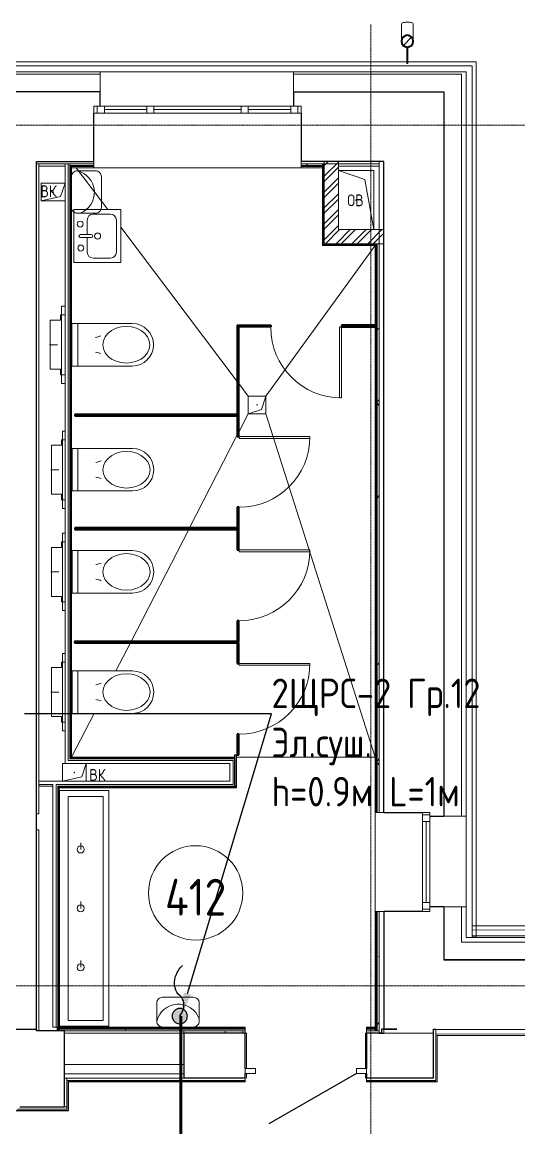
# Model space of a CAD drawing. Header units: millimetres. Extents: x -32 to 417638015, y -35 to 175284279.
# Drawn here: x 1302801 to 1307013, y 63594 to 72972 of the extents above; entities that cross this region are included whole.
import ezdxf
from ezdxf import colors
from ezdxf.entities.mleader import LeaderData, LeaderLine
from ezdxf.math import Vec2, Vec3

# ---------------------------------------------------------------- set-up
doc = ezdxf.new("R2010")
doc.units = ezdxf.units.MM
doc.linetypes.add('ADSK_Линия сетки', pattern=[25, 20, -2.5, 0, -2.5])
for name, color, linetype, lineweight in [('_ Окна', 7, 'Continuous', 9), ('_ЭМ_гофра', 5, 'Continuous', 60), ('Аннотация', 7, 'Continuous', 18), ('Двери', 7, 'Continuous', 9), ('Двери открывание', 7, 'Continuous', 9), ('Обобщенные модели', 7, 'Continuous', 18), ('Окна', 7, 'Continuous', 9), ('Оси', 253, 'Continuous', 9), ('Перекрытие', 7, 'Continuous', 18), ('Сантехника', 7, 'Continuous', 18), ('Стены внутренние', 7, 'Continuous', 18), ('Стены наружные', 7, 'Continuous', 18), ('Стены несущие', 7, 'Continuous', 30), ('Стены отделка', 7, 'Continuous', 30), ('Стены перегородки', 7, 'Continuous', 30), ('Стены штриховка', 7, 'Continuous', 9), ('ТХ', 5, 'Continuous', 0), ('ТХ_Задание ЭОМ_СС', 6, 'Continuous', 0), ('ШТРИХОВКА', 252, 'Continuous', 15), ('ЭОМ_Кабельный вывод', 1, 'Continuous', 35)]:
    doc.layers.add(name, color=color, linetype=linetype, lineweight=lineweight)
doc.layers.add('_ЭМ_Надписи', color=7, linetype='Continuous')
doc.layers.add('Линии', color=7, linetype='Continuous', lineweight=9, true_color=0x00a600)
doc.styles.add('GOST Common', font='GOST_Common.ttf', dxfattribs={"width": 0.9, "height": 350})
doc.styles.add('GOST Common_4', font='GOST_Common.ttf', dxfattribs={"width": 0.9, "height": 200})
doc.styles.add('ЭОМ', font='isocpeur.ttf', dxfattribs={"width": 0.85, "height": 250})
pattern_1 = [(0, (591.94, 243.9), (406.4, 101.6), [33.528, -271.272, 33.528, -271.272, -1625.6]), (0, (591.94, 243.9), (406.4, 101.6), [-609.6, 33.528, -576.072, 33.528, -271.272, -711.2]), (0, (591.94, 243.9), (406.4, 101.6), [-1524, 33.528, -169.672, 33.528, -474.472]), (120, (744.34, 294.7), (-291.1882, 301.15272), [33.528, -271.272, 33.528, -271.272, -1625.6]), (120, (744.34, 294.7), (-291.1882, 301.15272), [-609.6, 33.528, -576.072, 33.528, -271.272, -711.2]), (120, (744.34, 294.7), (-291.1882, 301.15272), [-1524, 33.528, -169.672, 33.528, -474.472]), (240, (795.14, 497.9), (-115.2118, -402.75272), [33.528, -271.272, 33.528, -271.272, -1625.6]), (240, (795.14, 497.9), (-115.2118, -402.75272), [-609.6, 33.528, -576.072, 33.528, -271.272, -711.2]), (240, (795.14, 497.9), (-115.2118, -402.75272), [-1524, 33.528, -169.672, 33.528, -474.472])]

# ---------------------------------------------------------------- blocks, each defined once
blk = doc.blocks.new('_ЭМ_ТХ2_4 Этаж')
at = {"layer": 'ТХ', "color": 8}
for points in [[(14280.9, 19897.5), (14280.9, 19637.7, -0.414214), (14230.9, 19587.7), (14078, 19587.7, -0.414214), (14028, 19637.7), (14028, 19897.5, -0.414214), (14078, 19947.5), (14230.9, 19947.5, -0.414214)], [(14800.3, 12939.1), (15060.1, 12939.1, -0.414214), (15110.1, 12889.1), (15110.1, 12736.3, -0.414214), (15060.1, 12686.3), (14800.3, 12686.3, -0.414214), (14750.3, 12736.3), (14750.3, 12889.1, -0.414214)]]:
    blk.add_lwpolyline(points, format="xyb", close=True, dxfattribs=at)
for centre, start, end in [((14034.2, 19764.4), 289.61673, 77.34781), ((14933.4, 12692.5), 19.61673, 167.34781)]:
    blk.add_arc(centre, 187.6, start, end, dxfattribs=at)
blk = doc.blocks.new('План 4 этажа')
h = blk.add_hatch()
h.set_pattern_fill('ANSI32', color=8, scale=10)
h.set_pattern_definition([(45, (591.94, 243.9), (-67.35192, 67.35192), []), (45, (636.84, 243.9), (-67.35192, 67.35192), [])])
h.paths.add_polyline_path([(10381.939, 20266.427), (10261.939, 20266.427), (10261.939, 19568.435), (10766.939, 19568.435), (10766.939, 19688.435), (10381.939, 19688.435)])
at = {"layer": 'Обобщенные модели', "lineweight": 9}
h = blk.add_hatch(dxfattribs=at)
h.set_pattern_fill('FP_17', color=8, style=0, pattern_type=2)
h.set_pattern_definition([(45, (591.94, 243.9), (-106.066, 106.066), [])])
h.paths.add_polyline_path([(10966.939, 21236.427), (10988.634, 21241.378), (11006.031, 21255.252), (11015.686, 21275.301), (11015.686, 21297.553), (11006.031, 21317.601), (10988.634, 21331.475), (10966.939, 21336.427), (10945.245, 21331.475), (10927.848, 21317.601), (10918.193, 21297.553), (10918.193, 21275.301), (10927.848, 21255.252), (10945.245, 21241.378), (10966.005, 21236.64)])
at = {"layer": 'Стены внутренние', "lineweight": 9}
h = blk.add_hatch(dxfattribs=at)
h.set_pattern_fill('FP_4', color=8, style=0, pattern_type=2)
h.set_pattern_definition(pattern_1)
h.paths.add_polyline_path([(10332.939, 20231.427), (10332.939, 20246.427), (10068.006, 20246.427), (10068.006, 20231.427)])
h.paths.add_polyline_path([(8308.006, 20231.427), (8308.006, 20246.427), (8104.551, 20246.427), (8104.551, 20231.427), (8303.911, 20231.427)])
h = blk.add_hatch(dxfattribs=at)
h.set_pattern_fill('FP_4', color=8, style=0, pattern_type=2)
h.set_pattern_definition(pattern_1)
h.paths.add_polyline_path([(10726.939, 12892.166), (10726.939, 13904.902), (10711.939, 13903.902), (10711.939, 12892.166)])
h.paths.add_polyline_path([(10711.939, 14744.902), (10726.939, 14744.902), (10726.939, 19639.435), (10711.939, 19639.435), (10711.939, 14954.007)])
h = blk.add_hatch(dxfattribs=at)
h.set_pattern_fill('FP_4', color=8, style=0, pattern_type=2)
h.set_pattern_definition(pattern_1)
h.paths.add_polyline_path([(9571.939, 12892.166), (9591.505, 12892.166), (9591.505, 12907.166), (8001.939, 12907.166), (8001.939, 12892.685), (9421.939, 12892.166)])
h.paths.add_polyline_path([(10693.939, 12892.166), (10693.939, 12907.166), (10621.505, 12907.166), (10621.505, 12892.166)])
at = {"layer": '_ Окна', "color": 8, "lineweight": 18}
for p, q in [((8308.006, 20676.427), (8308.006, 20736.427)), ((8308.006, 20736.427), (8398.006, 20736.427)), ((8398.006, 20736.427), (8398.006, 20676.427)), ((8758.006, 20676.427), (8758.006, 20736.427)), ((8758.006, 20736.427), (8818.006, 20736.427)), ((8818.006, 20736.427), (8818.006, 20676.427)), ((9558.006, 20676.427), (9558.006, 20736.427)), ((9558.006, 20736.427), (9618.006, 20736.427)), ((9618.006, 20736.427), (9618.006, 20676.427)), ((9978.006, 20736.427), (9978.006, 20676.427)), ((10068.006, 20736.427), (9978.006, 20736.427)), ((10068.006, 20676.427), (10068.006, 20736.427)), ((8398.006, 20676.427), (8308.006, 20676.427)), ((8818.006, 20676.427), (8758.006, 20676.427)), ((9618.006, 20676.427), (9558.006, 20676.427)), ((9978.006, 20676.427), (10068.006, 20676.427)), ((11096.939, 14668.902), (11096.939, 14744.902)), ((11096.939, 14744.902), (11156.939, 14744.902)), ((11156.939, 14744.902), (11156.939, 14668.902)), ((11156.939, 14668.902), (11096.939, 14668.902)), ((11156.939, 13980.902), (11096.939, 13980.902)), ((11096.939, 13980.902), (11096.939, 13904.902)), ((11156.939, 13904.902), (11156.939, 13980.902)), ((11096.939, 13904.902), (11156.939, 13904.902))]:
    blk.add_line(p, q, dxfattribs=at)
at = {"layer": '_ Окна', "color": 8}
for p, q in [((8338.006, 20676.427), (8338.006, 20736.427)), ((10038.006, 20676.427), (10038.006, 20736.427)), ((8398.006, 20706.427), (8758.006, 20706.427)), ((8818.006, 20706.427), (9558.006, 20706.427)), ((9618.006, 20706.427), (9978.006, 20706.427)), ((11096.939, 14724.902), (11156.939, 14724.902)), ((11126.939, 14668.902), (11126.939, 13980.902)), ((11096.939, 13924.902), (11156.939, 13924.902))]:
    blk.add_line(p, q, dxfattribs=at)
at = {"layer": 'Двери', "color": 8}
for p, q in [((10392.623, 18860.992), (10408.623, 18860.992)), ((10392.623, 18860.992), (10392.623, 18260.992)), ((10408.623, 18860.992), (10408.623, 18260.992)), ((10392.623, 18260.992), (10408.623, 18260.992)), ((9540.939, 17916.992), (9540.939, 17932.992)), ((9540.939, 17932.992), (10140.939, 17932.992)), ((9540.939, 17916.992), (10140.939, 17916.992)), ((10140.939, 17916.992), (10140.939, 17932.992)), ((9540.939, 16954.992), (9540.939, 16970.992)), ((9540.939, 16970.992), (10140.939, 16970.992)), ((9540.939, 16954.992), (10140.939, 16954.992)), ((10140.939, 16954.992), (10140.939, 16970.992)), ((9540.939, 15992.992), (9540.939, 16008.992)), ((9540.939, 16008.992), (10140.939, 16008.992)), ((9540.939, 15992.992), (10140.939, 15992.992)), ((10140.939, 15992.992), (10140.939, 16008.992)), ((9591.505, 12572.166), (9678.505, 12572.166)), ((9591.505, 12532.166), (9591.505, 12572.166)), ((9678.505, 12572.166), (9678.505, 12532.166)), ((10534.505, 12572.166), (10621.505, 12572.166)), ((10534.505, 12532.166), (10534.505, 12572.166)), ((10621.505, 12572.166), (10621.505, 12532.166)), ((9678.505, 12532.166), (9591.505, 12532.166)), ((10621.505, 12532.166), (10534.505, 12532.166))]:
    blk.add_line(p, q, dxfattribs=at)
at = {"layer": 'Двери', "color": 8, "lineweight": 30}
blk.add_line((10534.505, 12532.166), (9793.187, 12104.166), dxfattribs=at)
at = {"layer": 'Двери открывание', "color": 8}
for centre, start, end in [((10408.623, 18860.992), 180, 270), ((9540.939, 17932.992), 270, 0), ((9540.939, 16970.992), 270, 0), ((9540.939, 16008.992), 270, 0)]:
    blk.add_arc(centre, 600, start, end, dxfattribs=at)
at = {"layer": 'Линии', "color": 8}
blk.add_circle((9171.615, 14063.005), 400, dxfattribs=at)
at = {"layer": 'Обобщенные модели', "color": 8}
for p, q in [((10916.939, 21432.578), (10916.939, 21390.074)), ((11016.939, 21390.074), (11016.939, 21432.578)), ((10961.939, 21235.568), (10961.939, 21096.427)), ((10971.939, 21096.427), (10971.939, 21235.568)), ((10961.939, 21096.427), (10971.939, 21096.427)), ((10681.939, 20188.435), (10381.939, 20188.435)), ((10606.939, 20113.435), (10381.939, 20188.435)), ((10681.939, 20188.435), (10381.939, 20188.435)), ((10681.939, 19688.435), (10681.939, 20188.435)), ((10681.939, 19688.435), (10681.939, 20188.435)), ((7861.939, 19930.902), (7861.939, 20080.902)), ((7861.939, 20080.902), (8064.328, 20080.902)), ((8064.328, 20080.902), (7861.939, 20080.902)), ((7861.939, 20080.902), (7861.939, 19930.902)), ((8064.328, 20080.902), (8026.828, 19968.402)), ((8064.328, 20080.902), (8064.328, 19930.902)), ((8064.328, 19930.902), (8064.328, 20080.902)), ((10681.939, 19688.435), (10606.939, 20113.435)), ((8026.828, 19968.402), (7861.939, 19930.902)), ((8064.328, 19930.902), (7861.939, 19930.902)), ((7861.939, 19930.902), (8064.328, 19930.902)), ((9616.939, 18126.427), (9616.939, 18276.427)), ((9616.939, 18276.427), (9766.939, 18276.427)), ((9766.939, 18276.427), (9616.939, 18276.427)), ((9616.939, 18276.427), (9616.939, 18126.427)), ((9766.939, 18276.427), (9729.439, 18163.927)), ((9766.939, 18276.427), (9766.939, 18126.427)), ((9766.939, 18126.427), (9766.939, 18276.427)), ((9729.439, 18163.927), (9616.939, 18126.427)), ((9766.939, 18126.427), (9616.939, 18126.427)), ((9616.939, 18126.427), (9766.939, 18126.427)), ((8041.939, 15009.007), (8041.939, 15159.007)), ((8041.939, 15159.007), (8064.551, 15159.007)), ((8064.551, 15159.007), (8041.939, 15159.007)), ((8041.939, 15159.007), (8041.939, 15009.007)), ((8244.323, 15158.992), (8206.828, 15046.507)), ((8244.328, 15158.992), (8244.328, 15009.007)), ((8244.328, 15009.007), (8244.328, 15158.992)), ((8206.828, 15046.507), (8041.939, 15009.007))]:
    blk.add_line(p, q, dxfattribs=at)
at = {"layer": 'Обобщенные модели', "color": 8, "lineweight": 40}
for p, q in [((9524.939, 18876.992), (9524.939, 18119.992)), ((9524.939, 18876.992), (9808.623, 18876.992)), ((9536.939, 18864.992), (9524.939, 18864.992)), ((9808.623, 18864.992), (9524.939, 18864.992)), ((9536.939, 18119.992), (9536.939, 18864.992)), ((9808.623, 18876.992), (9808.623, 18864.992)), ((10693.939, 18876.992), (10408.623, 18876.992)), ((10408.623, 18876.992), (10408.623, 18864.992)), ((10408.623, 18864.992), (10693.939, 18864.992)), ((9536.939, 18119.992), (8146.939, 18119.992)), ((8146.939, 18119.992), (8146.939, 18107.992)), ((8146.939, 18107.992), (9536.939, 18107.992)), ((9524.939, 18119.992), (9536.939, 18119.992)), ((9536.939, 18107.992), (9524.939, 18107.992)), ((9524.939, 18107.992), (9524.939, 17932.992)), ((9536.939, 18107.992), (9536.939, 18119.992)), ((9536.939, 17932.992), (9536.939, 18107.992)), ((9524.939, 17932.992), (9536.939, 17932.992)), ((9536.939, 17332.992), (9524.939, 17332.992)), ((9524.939, 17332.992), (9524.939, 17157.992)), ((9536.939, 17157.992), (9536.939, 17332.992)), ((9536.939, 17157.992), (8146.939, 17157.992)), ((8146.939, 17157.992), (8146.939, 17145.992)), ((8146.939, 17145.992), (9536.939, 17145.992)), ((9524.939, 17157.992), (9536.939, 17157.992)), ((9536.939, 17145.992), (9524.939, 17145.992)), ((9524.939, 17145.992), (9524.939, 16970.992)), ((9536.939, 17145.992), (9536.939, 17157.992)), ((9536.939, 16970.992), (9536.939, 17145.992)), ((9524.939, 16970.992), (9536.939, 16970.992)), ((9536.939, 16370.992), (9524.939, 16370.992)), ((9524.939, 16370.992), (9524.939, 16195.992)), ((9536.939, 16195.992), (9536.939, 16370.992)), ((9534.939, 16195.992), (8144.939, 16195.992)), ((8144.939, 16195.992), (8144.939, 16183.992)), ((8144.939, 16183.992), (9534.939, 16183.992)), ((9524.939, 16195.992), (9536.939, 16195.992)), ((9536.939, 16183.992), (9524.939, 16183.992)), ((9524.939, 16183.992), (9524.939, 16008.992)), ((9534.939, 16183.992), (9534.939, 16195.992)), ((9536.939, 16008.992), (9536.939, 16183.992)), ((9524.939, 16008.992), (9536.939, 16008.992)), ((9536.939, 15408.992), (9524.939, 15408.992)), ((9524.939, 15408.992), (9524.939, 15233.992)), ((9536.939, 15233.992), (9536.939, 15408.992)), ((9524.939, 15233.992), (9536.939, 15233.992))]:
    blk.add_line(p, q, dxfattribs=at)
at = {"layer": 'Обобщенные модели', "color": 8, "flags": 128}
for points in [[(10916.939, 21299.444), (10916.939, 21300.714), (10916.939, 21303.378), (10916.939, 21306.254), (10916.939, 21309.338), (10916.939, 21312.626), (10916.939, 21316.112), (10916.939, 21319.791), (10916.939, 21323.656), (10916.939, 21327.701), (10916.939, 21331.921), (10916.939, 21336.307), (10916.939, 21340.854), (10916.939, 21345.554), (10916.939, 21350.399), (10916.939, 21355.381), (10916.939, 21360.494), (10916.939, 21365.727), (10916.939, 21371.074), (10916.939, 21376.526), (10916.939, 21382.073), (10916.939, 21387.707), (10916.939, 21390.074)], [(11016.939, 21390.074), (11016.939, 21384.406), (11016.939, 21378.822), (11016.939, 21373.33), (11016.939, 21367.938), (11016.939, 21362.656), (11016.939, 21357.492), (11016.939, 21352.455), (11016.939, 21347.552), (11016.939, 21342.791), (11016.939, 21338.179), (11016.939, 21333.725), (11016.939, 21329.436), (11016.939, 21325.317), (11016.939, 21321.376), (11016.939, 21317.619), (11016.939, 21314.053), (11016.939, 21310.682), (11016.939, 21307.512), (11016.939, 21304.548), (11016.939, 21301.796), (11016.939, 21299.444)]]:
    blk.add_lwpolyline(points, dxfattribs=at)
at = {"layer": 'Обобщенные модели', "color": 8}
for centre, radius, start, end in [((10966.939, 21286.427), 52, 90, 270), ((10966.939, 21286.427), 52, 270, 90), ((7963.134, 20005.902), 2.5, 0, 180), ((7963.134, 20005.902), 2.5, 120, 180), ((7963.134, 20005.902), 2.5, 180, 0), ((7963.134, 20005.902), 2.5, 240, 345), ((7963.134, 20005.902), 2.5, 15, 90), ((10531.939, 19938.435), 2.5, 0, 180), ((10531.939, 19938.435), 2.5, 60, 180), ((10531.939, 19938.435), 2.5, 180, 0), ((10531.939, 19938.435), 2.5, 180, 285), ((10531.939, 19938.435), 2.5, 15, 30), ((9691.939, 18201.427), 2.5, 0, 180), ((9691.939, 18201.427), 2.5, 120, 180), ((9691.939, 18201.427), 2.5, 180, 0), ((9691.939, 18201.427), 2.5, 240, 345), ((9691.939, 18201.427), 2.5, 15, 90), ((8143.134, 15084.007), 2.5, 0, 180), ((8143.134, 15084.007), 2.5, 120, 180), ((8143.134, 15084.007), 2.5, 180, 0), ((8143.134, 15084.007), 2.5, 240, 345), ((8143.134, 15084.007), 2.5, 15, 90)]:
    blk.add_arc(centre, radius, start, end, dxfattribs=at)
at = {"layer": 'Обобщенные модели', "color": 8, "lineweight": 40}
for start, end in [(90, 270), (270, 90)]:
    blk.add_arc((10966.939, 21286.427), 50, start, end, dxfattribs=at)
at = {"layer": 'Обобщенные модели', "color": 8}
for start_param, end_param in [(4.71238898, 6.28318531), (3.14159265, 4.71238898)]:
    blk.add_ellipse((10966.939, 21432.578), major_axis=(-50, 0), ratio=0.30901699, start_param=start_param, end_param=end_param, dxfattribs=at)
at = {"layer": 'Окна', "color": 8}
for p, q in [((8308.006, 20736.427), (8308.006, 20676.427)), ((8398.006, 20736.427), (8308.006, 20736.427)), ((8398.006, 20736.427), (8758.006, 20736.427)), ((8818.006, 20736.427), (8758.006, 20736.427)), ((8818.006, 20736.427), (9558.006, 20736.427)), ((9618.006, 20736.427), (9558.006, 20736.427)), ((9618.006, 20736.427), (9978.006, 20736.427)), ((10068.006, 20736.427), (9978.006, 20736.427)), ((10068.006, 20676.427), (10068.006, 20736.427)), ((8308.006, 20676.427), (8398.006, 20676.427)), ((8758.006, 20676.427), (8398.006, 20676.427)), ((8758.006, 20676.427), (8818.006, 20676.427)), ((9558.006, 20676.427), (8818.006, 20676.427)), ((9558.006, 20676.427), (9618.006, 20676.427)), ((9978.006, 20676.427), (9618.006, 20676.427)), ((9978.006, 20676.427), (10068.006, 20676.427)), ((11156.939, 14744.902), (11096.939, 14744.902)), ((11096.939, 14744.902), (11096.939, 14668.902)), ((11156.939, 14668.902), (11156.939, 14744.902)), ((11096.939, 13980.902), (11096.939, 14668.902)), ((11156.939, 14668.902), (11156.939, 13980.902)), ((11096.939, 13980.902), (11096.939, 13904.902)), ((11156.939, 13904.902), (11156.939, 13980.902)), ((11096.939, 13904.902), (11156.939, 13904.902))]:
    blk.add_line(p, q, dxfattribs=at)
at = {"layer": 'Оси', "color": 8, "linetype": 'ADSK_Линия сетки'}
for p, q in [((10656.505, -3353.101), (10656.505, 21427.463)), ((-10052.178, 20574.489), (56511.792, 20574.489)), ((-10052.178, 13274.489), (56511.792, 13274.489))]:
    blk.add_line(p, q, dxfattribs=at)
at = {"layer": 'Перекрытие', "color": 8}
for p, q in [((8064.658, 20226.427), (7841.939, 20226.427)), ((8426.547, 19858.435), (8159.431, 20213.427)), ((10726.939, 20226.427), (10381.939, 20226.427)), ((9524.939, 18398.693), (8538.006, 19710.308)), ((9766.939, 18276.427), (10693.939, 19553.435)), ((9616.939, 18276.427), (9536.939, 18382.745)), ((9616.939, 18126.427), (9536.939, 17970.826)), ((10693.939, 15213.992), (9766.939, 18126.427)), ((9524.939, 17947.486), (9119.032, 17157.992)), ((9112.862, 17145.992), (8624.433, 16195.992)), ((8618.263, 16183.992), (8495.672, 15945.55)), ((8310.583, 15585.55), (8119.551, 15213.992)), ((9516.939, 15213.992), (10693.939, 15213.992)), ((8013.939, 14954.007), (8021.939, 14954.007)), ((9073.018, 12872.166), (8060.433, 12872.166)), ((9601.939, 12872.166), (9591.505, 12872.166)), ((9601.939, 12572.166), (9601.939, 12872.166)), ((10611.939, 12872.166), (10611.939, 12572.166)), ((10621.505, 12872.166), (10611.939, 12872.166)), ((9601.939, 12492.166), (9601.939, 12532.166)), ((10611.939, 12532.166), (10611.939, 12492.166))]:
    blk.add_line(p, q, dxfattribs=at)
at = {"layer": 'Сантехника', "color": 8}
for p, q in [((8138.006, 19858.435), (8138.006, 19408.435)), ((8538.006, 19858.435), (8138.006, 19858.435)), ((8538.006, 19858.435), (8138.006, 19858.435)), ((8138.006, 19858.435), (8138.006, 19408.435)), ((8449.106, 19820.335), (8303.106, 19820.335)), ((8538.006, 19408.435), (8538.006, 19858.435)), ((8538.006, 19408.435), (8538.006, 19858.435)), ((8252.306, 19769.535), (8252.306, 19646.135)), ((8499.906, 19497.335), (8499.906, 19769.535)), ((8195.156, 19646.135), (8287.206, 19646.135)), ((8195.156, 19620.735), (8287.206, 19620.735)), ((8252.306, 19620.735), (8252.306, 19497.335)), ((8303.106, 19446.535), (8449.106, 19446.535)), ((8138.006, 19408.435), (8538.006, 19408.435)), ((8138.006, 19408.435), (8538.006, 19408.435)), ((8033.551, 18383.927), (8033.551, 19038.927)), ((8033.551, 19038.927), (8064.551, 19038.927)), ((8024.551, 18966.427), (8024.551, 18919.427)), ((8064.551, 18966.427), (8024.551, 18966.427)), ((7939.551, 18919.427), (7939.551, 18503.427)), ((8024.551, 18919.427), (7939.551, 18919.427)), ((8634.744, 18891.427), (8121.667, 18891.427)), ((8121.667, 18891.427), (8121.667, 18531.427)), ((8121.667, 18531.427), (8121.667, 18891.427)), ((8121.667, 18891.427), (8171.667, 18891.427)), ((8171.667, 18891.427), (8171.667, 18531.427)), ((8121.667, 18811.427), (8120.667, 18811.427)), ((8120.667, 18811.427), (8120.667, 18791.427)), ((8120.667, 18811.427), (8120.667, 18791.427)), ((8120.667, 18791.427), (8121.667, 18791.427)), ((8121.667, 18766.427), (8120.667, 18766.427)), ((8120.667, 18766.427), (8120.667, 18656.427)), ((8120.667, 18766.427), (8120.667, 18764.553)), ((8001.251, 18711.427), (7933.251, 18711.427)), ((8120.667, 18658.301), (8120.667, 18656.427)), ((8120.667, 18656.427), (8121.667, 18656.427)), ((8121.667, 18631.427), (8120.667, 18631.427)), ((8120.667, 18631.427), (8120.667, 18611.427)), ((8120.667, 18631.427), (8120.667, 18611.427)), ((8120.667, 18611.427), (8121.667, 18611.427)), ((7939.551, 18503.427), (8024.551, 18503.427)), ((8024.551, 18503.427), (8024.551, 18456.427)), ((8121.667, 18531.427), (8634.744, 18531.427)), ((8171.667, 18531.427), (8121.667, 18531.427)), ((8024.551, 18456.427), (8064.551, 18456.427)), ((8064.551, 18383.927), (8033.551, 18383.927)), ((8043.551, 17323.927), (8043.551, 17978.927)), ((8043.551, 17978.927), (8064.551, 17978.927)), ((7949.551, 17859.427), (7949.551, 17443.427)), ((8034.551, 17859.427), (7949.551, 17859.427)), ((8034.551, 17906.427), (8034.551, 17859.427)), ((8064.551, 17906.427), (8034.551, 17906.427)), ((8636.628, 17831.427), (8123.551, 17831.427)), ((8123.551, 17831.427), (8123.551, 17471.427)), ((8123.551, 17471.427), (8123.551, 17831.427)), ((8123.551, 17831.427), (8173.551, 17831.427)), ((8173.551, 17831.427), (8173.551, 17471.427)), ((8123.551, 17751.427), (8122.551, 17751.427)), ((8122.551, 17751.427), (8122.551, 17731.427)), ((8122.551, 17751.427), (8122.551, 17731.427)), ((8122.551, 17731.427), (8123.551, 17731.427)), ((8011.251, 17651.427), (7943.251, 17651.427)), ((8123.551, 17706.427), (8122.551, 17706.427)), ((8122.551, 17706.427), (8122.551, 17596.427)), ((8122.551, 17706.427), (8122.551, 17704.553)), ((8122.551, 17598.301), (8122.551, 17596.427)), ((8122.551, 17596.427), (8123.551, 17596.427)), ((8123.551, 17571.427), (8122.551, 17571.427)), ((8122.551, 17571.427), (8122.551, 17551.427)), ((8122.551, 17571.427), (8122.551, 17551.427)), ((8122.551, 17551.427), (8123.551, 17551.427)), ((8123.551, 17471.427), (8636.628, 17471.427)), ((8173.551, 17471.427), (8123.551, 17471.427)), ((7949.551, 17443.427), (8034.551, 17443.427)), ((8034.551, 17443.427), (8034.551, 17396.427)), ((8034.551, 17396.427), (8064.551, 17396.427)), ((8064.551, 17323.927), (8043.551, 17323.927)), ((8043.551, 16458.05), (8043.551, 17113.05)), ((8043.551, 17113.05), (8064.551, 17113.05)), ((7949.551, 16993.55), (7949.551, 16577.55)), ((8034.551, 16993.55), (7949.551, 16993.55)), ((8034.551, 17040.55), (8034.551, 16993.55)), ((8064.551, 17040.55), (8034.551, 17040.55)), ((8123.551, 16885.55), (8122.551, 16885.55)), ((8122.551, 16885.55), (8122.551, 16865.55)), ((8122.551, 16885.55), (8122.551, 16865.55)), ((8636.628, 16965.55), (8123.551, 16965.55)), ((8123.551, 16965.55), (8123.551, 16605.55)), ((8123.551, 16605.55), (8123.551, 16965.55)), ((8123.551, 16965.55), (8173.551, 16965.55)), ((8173.551, 16965.55), (8173.551, 16605.55)), ((8122.551, 16865.55), (8123.551, 16865.55)), ((8123.551, 16840.55), (8122.551, 16840.55)), ((8122.551, 16840.55), (8122.551, 16730.55)), ((8122.551, 16840.55), (8122.551, 16838.676)), ((8011.251, 16785.55), (7943.251, 16785.55)), ((8122.551, 16732.424), (8122.551, 16730.55)), ((8122.551, 16730.55), (8123.551, 16730.55)), ((8123.551, 16705.55), (8122.551, 16705.55)), ((8122.551, 16705.55), (8122.551, 16685.55)), ((8122.551, 16705.55), (8122.551, 16685.55)), ((8122.551, 16685.55), (8123.551, 16685.55)), ((8123.551, 16605.55), (8636.628, 16605.55)), ((8173.551, 16605.55), (8123.551, 16605.55)), ((7949.551, 16577.55), (8034.551, 16577.55)), ((8034.551, 16577.55), (8034.551, 16530.55)), ((8034.551, 16530.55), (8064.551, 16530.55)), ((8064.551, 16458.05), (8043.551, 16458.05)), ((8043.551, 15438.05), (8043.551, 16093.05)), ((8043.551, 16093.05), (8064.551, 16093.05)), ((7949.551, 15973.55), (7949.551, 15557.55)), ((8034.551, 15973.55), (7949.551, 15973.55)), ((8034.551, 16020.55), (8034.551, 15973.55)), ((8064.551, 16020.55), (8034.551, 16020.55)), ((8636.628, 15945.55), (8123.551, 15945.55)), ((8123.551, 15945.55), (8123.551, 15585.55)), ((8123.551, 15585.55), (8123.551, 15945.55)), ((8123.551, 15945.55), (8173.551, 15945.55)), ((8173.551, 15945.55), (8173.551, 15585.55)), ((8123.551, 15865.55), (8122.551, 15865.55)), ((8122.551, 15865.55), (8122.551, 15845.55)), ((8122.551, 15865.55), (8122.551, 15845.55)), ((8011.251, 15765.55), (7943.251, 15765.55)), ((8122.551, 15845.55), (8123.551, 15845.55)), ((8123.551, 15820.55), (8122.551, 15820.55)), ((8122.551, 15820.55), (8122.551, 15710.55)), ((8122.551, 15820.55), (8122.551, 15818.676)), ((8122.551, 15712.424), (8122.551, 15710.55)), ((8122.551, 15710.55), (8123.551, 15710.55)), ((8123.551, 15685.55), (8122.551, 15685.55)), ((8122.551, 15685.55), (8122.551, 15665.55)), ((8122.551, 15685.55), (8122.551, 15665.55)), ((8122.551, 15665.55), (8123.551, 15665.55)), ((8123.551, 15585.55), (8636.628, 15585.55)), ((8173.551, 15585.55), (8123.551, 15585.55)), ((7949.551, 15557.55), (8034.551, 15557.55)), ((8034.551, 15557.55), (8034.551, 15510.55)), ((8034.551, 15510.55), (8064.551, 15510.55)), ((8064.551, 15438.05), (8043.551, 15438.05)), ((8016.939, 14931.507), (8436.939, 14931.507)), ((8016.939, 12931.507), (8016.939, 14931.507)), ((8436.939, 14931.507), (8436.939, 12931.507)), ((8091.939, 14881.507), (8386.939, 14881.507)), ((8091.939, 12981.507), (8091.939, 14881.507)), ((8386.939, 14881.507), (8386.939, 12981.507)), ((8196.939, 14431.507), (8196.939, 14488.507)), ((8196.939, 13931.507), (8196.939, 13988.507)), ((8196.939, 13431.507), (8196.939, 13488.507)), ((8386.939, 12981.507), (8091.939, 12981.507)), ((8436.939, 12931.507), (8016.939, 12931.507))]:
    blk.add_line(p, q, dxfattribs=at)
at = {"layer": 'Сантехника', "color": 8, "flags": 128}
for points in [[(8384.167, 18711.427), (8389.182, 18745.917), (8403.974, 18778.679), (8427.801, 18808.068), (8459.469, 18832.611), (8497.391, 18851.077), (8539.663, 18862.541), (8584.167, 18866.427), (8628.672, 18862.541), (8670.944, 18851.077), (8708.865, 18832.611), (8740.534, 18808.068), (8764.361, 18778.679), (8779.153, 18745.917), (8784.167, 18711.427)], [(8367.94, 18786.422), (8326.539, 18773.702), (8323.891, 18773.166)], [(8784.167, 18711.427), (8779.153, 18676.936), (8764.361, 18644.175), (8740.534, 18614.786), (8708.865, 18590.243), (8670.944, 18571.777), (8628.672, 18560.313), (8584.167, 18556.427), (8539.663, 18560.313), (8497.391, 18571.777), (8459.469, 18590.243), (8427.801, 18614.786), (8403.974, 18644.175), (8389.182, 18676.936), (8384.167, 18711.427)], [(8323.891, 18649.687), (8359.31, 18639.766), (8367.94, 18636.431)], [(8369.823, 17726.422), (8328.423, 17713.702), (8325.775, 17713.166)], [(8386.051, 17651.427), (8391.065, 17685.917), (8405.857, 17718.679), (8429.685, 17748.068), (8461.353, 17772.611), (8499.274, 17791.077), (8541.547, 17802.541), (8586.051, 17806.427), (8630.555, 17802.541), (8672.828, 17791.077), (8710.749, 17772.611), (8742.417, 17748.068), (8766.245, 17718.679), (8781.037, 17685.917), (8786.051, 17651.427)], [(8786.051, 17651.427), (8781.037, 17616.936), (8766.245, 17584.175), (8742.417, 17554.786), (8710.749, 17530.243), (8672.828, 17511.777), (8630.555, 17500.313), (8586.051, 17496.427), (8541.547, 17500.313), (8499.274, 17511.777), (8461.353, 17530.243), (8429.685, 17554.786), (8405.857, 17584.175), (8391.065, 17616.936), (8386.051, 17651.427)], [(8325.775, 17589.687), (8361.194, 17579.766), (8369.823, 17576.431)], [(8386.051, 16785.55), (8391.065, 16820.041), (8405.857, 16852.802), (8429.685, 16882.191), (8461.353, 16906.734), (8499.274, 16925.2), (8541.547, 16936.664), (8586.051, 16940.55), (8630.555, 16936.664), (8672.828, 16925.2), (8710.749, 16906.734), (8742.417, 16882.191), (8766.245, 16852.802), (8781.037, 16820.041), (8786.051, 16785.55)], [(8369.823, 16860.546), (8328.423, 16847.826), (8325.775, 16847.29)], [(8325.775, 16723.811), (8361.194, 16713.89), (8369.823, 16710.555)], [(8786.051, 16785.55), (8781.037, 16751.06), (8766.245, 16718.298), (8742.417, 16688.909), (8710.749, 16664.366), (8672.828, 16645.9), (8630.555, 16634.436), (8586.051, 16630.55), (8541.547, 16634.436), (8499.274, 16645.9), (8461.353, 16664.366), (8429.685, 16688.909), (8405.857, 16718.298), (8391.065, 16751.06), (8386.051, 16785.55)], [(8386.051, 15765.55), (8391.065, 15800.041), (8405.857, 15832.802), (8429.685, 15862.191), (8461.353, 15886.734), (8499.274, 15905.2), (8541.547, 15916.664), (8586.051, 15920.55), (8630.555, 15916.664), (8672.828, 15905.2), (8710.749, 15886.734), (8742.417, 15862.191), (8766.245, 15832.802), (8781.037, 15800.041), (8786.051, 15765.55)], [(8369.823, 15840.546), (8328.423, 15827.826), (8325.775, 15827.29)], [(8786.051, 15765.55), (8781.037, 15731.06), (8766.245, 15698.298), (8742.417, 15668.909), (8710.749, 15644.366), (8672.828, 15625.9), (8630.555, 15614.436), (8586.051, 15610.55), (8541.547, 15614.436), (8499.274, 15625.9), (8461.353, 15644.366), (8429.685, 15668.909), (8405.857, 15698.298), (8391.065, 15731.06), (8386.051, 15765.55)], [(8325.775, 15703.811), (8361.194, 15693.89), (8369.823, 15690.555)]]:
    blk.add_lwpolyline(points, dxfattribs=at)
at = {"layer": 'Сантехника', "color": 8}
for centre in [(8196.939, 14431.507), (8196.939, 13931.507), (8196.939, 13431.507)]:
    blk.add_circle(centre, 30, dxfattribs=at)
for centre, radius, start, end in [((8303.106, 19769.535), 50.8, 90, 180), ((8449.106, 19769.535), 50.8, 0, 90), ((8193.038, 19735.035), 25.4, 90, 270), ((8193.038, 19735.035), 25.4, 270, 90), ((8195.156, 19633.435), 12.7, 90, 270), ((8287.206, 19633.435), 12.7, 270, 90), ((8340.352, 19633.435), 25.4, 90, 270), ((8340.352, 19633.435), 25.4, 270, 90), ((8198.235, 19531.835), 25.4, 90, 270), ((8198.235, 19531.835), 25.4, 270, 90), ((8303.106, 19497.335), 50.8, 180, 270), ((8449.106, 19497.335), 50.8, 270, 0), ((8634.744, 18711.427), 180, 270, 90), ((8636.628, 17651.427), 180, 270, 90), ((8636.628, 16785.55), 180, 270, 90), ((8636.628, 15765.55), 180, 270, 90)]:
    blk.add_arc(centre, radius, start, end, dxfattribs=at)
at = {"layer": 'Стены внутренние', "color": 8}
for p, q in [((10068.006, 20213.427), (8308.006, 20213.427)), ((10693.939, 13904.902), (10693.939, 14744.902)), ((7998.939, 12901.507), (7998.939, 12925.166)), ((8001.939, 12901.507), (7998.939, 12901.507))]:
    blk.add_line(p, q, dxfattribs=at)
at = {"layer": 'Стены наружные', "color": 8}
for p, q in [((6400.87, 21111.427), (10962.11, 21111.427)), ((10971.769, 21111.427), (11551.939, 21111.427)), ((11551.939, 21111.427), (11551.939, 13685.94)), ((6400.87, 21076.427), (11516.939, 21076.427)), ((11516.939, 21076.427), (6400.87, 21076.427)), ((8363.006, 21026.427), (10003.006, 21026.427)), ((11516.939, 13685.487), (11516.939, 21076.427)), ((11466.939, 13944.902), (11466.939, 14714.902)), ((11516.939, 13784.626), (16562.11, 13767.513)), ((18708.58, 13725.232), (11516.939, 13749.626)), ((11516.939, 13749.487), (25496.206, 13702.173)), ((30135.462, 13636.471), (11516.939, 13699.487)), ((11551.939, 13685.94), (11516.939, 13685.94))]:
    blk.add_line(p, q, dxfattribs=at)
at = {"layer": 'Стены несущие', "color": 8}
for p, q in [((8363.006, 20856.427), (6400.87, 20856.427)), ((8363.006, 20736.427), (8363.006, 20856.427)), ((10003.006, 20856.427), (11276.939, 20856.427)), ((10003.006, 20856.427), (10003.006, 20736.427)), ((11276.939, 20856.427), (11276.939, 14714.902)), ((8308.006, 20266.427), (8308.006, 20676.427)), ((10068.006, 20676.427), (10068.006, 20266.427)), ((7821.939, 20266.427), (8308.006, 20266.427)), ((7821.939, 12892.685), (7821.939, 20266.427)), ((10766.939, 20266.427), (10068.006, 20266.427)), ((10766.939, 14744.902), (10766.939, 20266.427)), ((10766.939, 14744.902), (11096.939, 14744.902)), ((11156.939, 14714.902), (11276.939, 14714.902)), ((10766.939, 13904.902), (10766.939, 13497.46)), ((11096.939, 13904.902), (10766.939, 13904.902)), ((11276.939, 13944.902), (11156.939, 13944.902)), ((11276.939, 13944.902), (11276.939, 13496.118)), ((10768.448, 13497.456), (10766.895, 12907.459)), ((10766.939, 13497.46), (10768.448, 13497.456)), ((14257.942, 13488.27), (11276.939, 13496.118)), ((11276.939, 13496.118), (14237.942, 13488.323)), ((6931.505, 12907.685), (7821.939, 12907.685)), ((8060.433, 12892.685), (7821.939, 12892.685)), ((8060.433, 12247.685), (8060.433, 12892.685)), ((9591.505, 12872.166), (9073.018, 12872.166)), ((9073.018, 12872.166), (9073.018, 12492.166)), ((9591.505, 12572.166), (9591.505, 12872.166)), ((10748.556, 12872.166), (10621.505, 12872.166)), ((10621.505, 12872.166), (10621.505, 12572.166)), ((10748.556, 12907.166), (10748.556, 12872.166)), ((10877.941, 12907.166), (10748.556, 12907.166)), ((10766.895, 12907.459), (10877.941, 12907.166)), ((11188.556, 12906.348), (14211.389, 12898.39)), ((11188.556, 12492.166), (11188.556, 12906.348)), ((9591.505, 12492.166), (9073.018, 12492.166)), ((9591.505, 12492.166), (9591.505, 12532.166)), ((10621.505, 12532.166), (10621.505, 12492.166)), ((11188.556, 12492.166), (10621.505, 12492.166)), ((7680.433, 12247.685), (8060.433, 12247.685))]:
    blk.add_line(p, q, dxfattribs=at)
at = {"layer": 'Стены отделка', "color": 8, "lineweight": 9}
for p, q in [((8363.006, 21026.427), (6400.87, 21026.427)), ((8363.006, 20856.427), (8363.006, 21026.427)), ((11466.939, 21026.427), (10003.006, 21026.427)), ((10003.006, 21026.427), (10003.006, 20856.427)), ((11466.939, 14714.902), (11466.939, 21026.427)), ((8363.006, 21006.427), (8354.006, 21006.427)), ((10019.006, 21006.427), (10003.006, 21006.427)), ((11276.939, 21006.427), (11426.939, 21006.427)), ((10003.006, 20856.427), (10003.006, 20856.427)), ((8308.006, 20213.427), (8308.006, 20266.427)), ((10068.006, 20266.427), (10068.006, 20213.427)), ((10381.939, 19688.435), (10381.939, 20266.427)), ((10726.939, 19639.435), (10726.939, 20266.427)), ((8104.551, 20246.427), (7821.939, 20246.427)), ((7841.939, 14733.982), (7841.939, 20246.427)), ((8064.551, 20246.427), (8064.551, 15158.992)), ((8104.551, 20246.427), (8104.551, 15198.992)), ((8119.551, 20231.427), (8104.551, 20231.427)), ((8104.551, 20213.427), (8308.006, 20213.427)), ((8119.551, 15198.992), (8119.551, 20231.427)), ((10068.006, 20213.427), (10246.939, 20213.427)), ((10332.939, 20246.427), (10726.939, 20246.427)), ((10766.939, 19688.435), (10381.939, 19688.435)), ((10693.939, 19568.435), (10693.939, 14744.902)), ((9501.939, 15213.992), (8104.551, 15213.992)), ((9501.939, 15198.992), (8104.551, 15198.992)), ((9501.939, 15233.992), (9501.939, 15213.992)), ((9516.939, 15233.992), (9501.939, 15233.992)), ((9501.939, 15198.992), (9501.939, 14969.007)), ((9516.939, 14954.007), (9516.939, 15233.992)), ((8064.551, 15158.992), (9461.939, 15158.992)), ((9461.939, 15158.992), (9461.939, 15009.007)), ((9461.939, 15009.007), (7841.939, 15009.007)), ((7841.939, 14969.007), (7961.939, 14969.007)), ((7961.939, 14969.007), (7961.939, 12925.166)), ((8001.939, 14969.007), (9516.939, 14969.007)), ((8001.939, 12892.166), (8001.939, 14969.007)), ((8013.939, 14963.007), (8001.939, 14963.007)), ((8013.939, 12901.507), (8013.939, 14963.007)), ((8021.939, 14969.007), (8021.939, 14954.007)), ((8021.939, 14954.007), (9516.939, 14954.007)), ((7821.939, 14733.982), (7841.939, 14733.982)), ((10693.939, 14744.902), (10766.939, 14744.902)), ((11276.939, 14714.902), (11466.939, 14714.902)), ((7841.939, 14596.482), (7821.939, 14596.482)), ((7841.939, 12892.685), (7841.939, 14596.482)), ((10693.939, 13904.902), (10693.939, 12892.166)), ((10766.939, 13904.902), (10693.939, 13904.902)), ((10726.939, 13903.902), (10726.939, 13904.902)), ((11466.939, 13944.902), (11276.939, 13944.902)), ((11426.939, 13943.902), (11426.939, 13944.902)), ((11466.939, 13685.618), (11466.939, 13944.902)), ((11276.939, 13646.118), (11277.334, 13646.117)), ((11277.334, 13646.117), (11276.939, 13496.118)), ((11426.939, 13645.723), (11466.939, 13645.723)), ((11466.939, 13645.618), (11426.939, 13645.723)), ((14258.442, 13678.269), (11466.939, 13685.618)), ((10766.939, 12871.427), (10766.939, 13497.46)), ((9591.505, 12925.166), (7961.939, 12925.166)), ((8001.939, 12901.507), (8013.939, 12901.507)), ((8001.939, 12892.166), (9073.018, 12892.166)), ((9073.018, 12892.166), (9073.018, 12872.166)), ((9421.939, 12872.166), (9421.939, 12892.166)), ((9421.939, 12892.166), (9571.939, 12892.166)), ((9571.939, 12892.166), (9571.939, 12872.166)), ((9591.505, 12872.166), (9591.505, 12925.166)), ((10621.505, 12925.166), (10621.505, 12872.166)), ((10711.939, 12925.166), (10621.505, 12925.166)), ((10711.939, 12892.166), (10726.939, 12892.166)), ((10726.939, 12892.166), (10726.939, 12871.427)), ((10726.939, 12871.427), (10766.939, 12871.427)), ((11208.556, 12906.348), (11188.556, 12906.348)), ((11208.608, 12906.296), (11208.503, 12866.296)), ((14211.284, 12858.391), (11208.503, 12866.296)), ((11208.556, 12906.348), (11208.556, 12472.166)), ((11220.556, 12854.264), (14211.252, 12846.391)), ((11220.556, 12462.166), (11220.556, 12854.264)), ((8080.433, 12492.685), (8060.433, 12492.685)), ((8080.433, 12492.685), (8080.433, 12227.685)), ((9073.018, 12492.166), (8080.433, 12492.166)), ((9591.505, 12460.166), (9591.505, 12492.166)), ((10621.505, 12492.166), (10621.505, 12460.166)), ((8092.433, 12460.166), (9591.505, 12460.166)), ((8092.433, 12217.685), (8092.433, 12460.166)), ((10621.505, 12460.166), (11218.556, 12460.166)), ((7648.433, 12215.685), (8090.433, 12215.685)), ((7660.433, 12227.685), (8080.433, 12227.685)), ((8080.433, 12247.685), (8060.433, 12247.685))]:
    blk.add_line(p, q, dxfattribs=at)
for points in [[(10766.939, 19568.435), (10261.939, 19568.435), (10261.939, 20266.427)], [(10246.939, 20246.427), (10246.939, 19553.435), (10693.939, 19553.435)]]:
    blk.add_lwpolyline(points, dxfattribs=at)
at = {"layer": 'Стены перегородки', "color": 8, "lineweight": 18}
for p, q in [((9073.018, 12607.685), (8060.433, 12607.685)), ((8060.433, 12527.685), (9073.018, 12527.685))]:
    blk.add_line(p, q, dxfattribs=at)
at = {"layer": 'Стены штриховка', "color": 8}
for p, q in [((8354.006, 21006.427), (6401.87, 21006.427)), ((10019.006, 21006.427), (10019.006, 21006.427)), ((11276.939, 21006.427), (10019.006, 21006.427)), ((11426.939, 21006.427), (11426.939, 14714.902)), ((8091.551, 15185.992), (8091.551, 20246.427)), ((8104.551, 20246.427), (8308.006, 20246.427)), ((8104.551, 20222.427), (8308.006, 20222.427)), ((8110.551, 15198.992), (8110.551, 20231.427)), ((8119.551, 20231.427), (8308.006, 20231.427)), ((10068.006, 20246.427), (10332.939, 20246.427)), ((10068.006, 20231.427), (10246.939, 20231.427)), ((10068.006, 20222.427), (10246.939, 20222.427)), ((10726.939, 19639.435), (10726.939, 14744.902)), ((10702.939, 19568.435), (10702.939, 14744.902)), ((10711.939, 19568.435), (10711.939, 14744.902)), ((9507.939, 15204.992), (8104.551, 15204.992)), ((9507.939, 15213.992), (9501.939, 15213.992)), ((9507.939, 15213.992), (9507.939, 15233.992)), ((9507.939, 14969.007), (9507.939, 15204.992)), ((8091.551, 15185.992), (9488.939, 15185.992)), ((9488.939, 15185.992), (9488.939, 14982.007)), ((7841.939, 14982.007), (7961.939, 14982.007)), ((7961.939, 14969.007), (7961.939, 14982.007)), ((7988.939, 14982.007), (9488.939, 14982.007)), ((7988.939, 12925.166), (7988.939, 14982.007)), ((8007.939, 12901.507), (8007.939, 14963.007)), ((8021.939, 14963.007), (9516.939, 14963.007)), ((10702.939, 13904.902), (10702.939, 12892.166)), ((10711.939, 13904.902), (10711.939, 12892.166)), ((10726.939, 12892.166), (10726.939, 13903.902)), ((11426.939, 13645.723), (11426.939, 13943.902)), ((11466.939, 13645.618), (14238.337, 13638.322)), ((9591.505, 12916.166), (8001.939, 12916.166)), ((9591.505, 12907.166), (8001.939, 12907.166)), ((9421.939, 12892.166), (9073.018, 12892.166)), ((9591.505, 12892.166), (9571.939, 12892.166)), ((10711.939, 12916.166), (10621.505, 12916.166)), ((10711.939, 12907.166), (10621.505, 12907.166)), ((10711.939, 12892.166), (10621.505, 12892.166)), ((11188.556, 12872.166), (10748.556, 12872.166)), ((11218.556, 12856.269), (14211.257, 12848.391)), ((11218.556, 12460.166), (11218.556, 12856.269)), ((8080.433, 12472.166), (9591.505, 12472.166)), ((8090.433, 12462.166), (9591.505, 12462.166)), ((8090.433, 12215.685), (8090.433, 12462.166)), ((10621.505, 12472.166), (11208.556, 12472.166)), ((10621.505, 12462.166), (11220.556, 12462.166)), ((11218.556, 12460.166), (11220.556, 12460.166)), ((11220.556, 12460.166), (11220.556, 12462.166)), ((7648.433, 12217.685), (8092.433, 12217.685)), ((8090.433, 12215.685), (8092.433, 12215.685)), ((8092.433, 12215.685), (8092.433, 12217.685))]:
    blk.add_line(p, q, dxfattribs=at)
blk.add_lwpolyline([(10255.939, 20246.427), (10255.939, 19562.435), (10693.939, 19562.435)], dxfattribs=at)
at = {"layer": 'Аннотация', "color": 8, "style": 'GOST Common_4', "width": 0.9}
blk.add_text('ВК', height=100, dxfattribs=at).set_placement((7855.562, 19963.258))
at = {"layer": 'Аннотация', "color": 8, "lineweight": 9, "line_spacing_factor": 1.022766}
for s, insert, char_height, width, attachment_point, style in [('\\pxqr,t3.6,7.2,10.8,14.4,18,21.6,25.2,28.8,32.4,36,39.6,43.2,46.8,50.4,54,57.6,61.2,64.8,68.4,72,75.6,79.2,82.8,86.4,90,93.6,97.2,100.8,104.4,108,111.6,115.2;{ОВ}', (10596.136, 19986.699), 100, 149.985, 3, 'GOST Common_4'), ('\\pxt3.6,7.2,10.8,14.4,18,21.6,25.2,28.8,32.4,36,39.6,43.2,46.8,50.4,54,57.6,61.2,64.8,68.4,72,75.6,79.2,82.8,86.4,90,93.6,97.2,100.8,104.4,108,111.6,115.2;{ВК}', (8269.95, 15113.519), 100, 156.348, 1, 'GOST Common_4'), ('412', (9171.615, 14026.057), 312.5, 520.21112, 5, 'GOST Common')]:
    blk.add_mtext(s, dxfattribs=dict(at, insert=insert, char_height=char_height, width=width, attachment_point=attachment_point, style=style))
blk = doc.blocks.new('*U750')
at = {"lineweight": -2}
h = blk.add_hatch(color=0, dxfattribs=at)
h.dxf.hatch_style = 1
edge = h.paths.add_edge_path()
edge.add_arc((0, 0), 65, 0, 360)
at = {"color": 0, "lineweight": -2}
blk.add_lwpolyline([(0, 0, -0.089362), (-57, -29.4, -0.105459), (-111.3, -34.2, -0.18734), (-172, -1.7, 0.159257), (-240.6, 40.1, 0.13816), (-336.7, 35.9, 0.121425), (-429.2, -22)], format="xyb", dxfattribs=at)
blk.add_circle((0, 0), 65, dxfattribs=at)
at = {"color": 7, "style": 'GOST Common', "width": 0.9}
blk.add_attdef('ОБОРУДОВАНИЕ', (25.5, 114.7), '', height=250, dxfattribs=at)

msp = doc.modelspace()

# ---------------------------------------------------------------- linework, layer by layer
at = {"layer": '_ЭМ_гофра', "linetype": 'ByBlock'}
msp.add_lwpolyline([(1304145.5, 64542.1), (1304145.5, 63478.2)], dxfattribs=at)

# ---------------------------------------------------------------- block references
at = {"layer": 'ТХ_Задание ЭОМ_СС', "lineweight": 50}
msp.add_blockref('_ЭМ_ТХ2_4 Этаж', (1289191.8, 51763.2), dxfattribs=at)
at = {"layer": 'ШТРИХОВКА'}
msp.add_blockref('План 4 этажа', (1295100.3, 51524.3), dxfattribs=at)
at = {"layer": 'ЭОМ_Кабельный вывод', "lineweight": 30, "xscale": -1, "rotation": 90}
msp.add_blockref('*U750', (1304138, 64542.1, 128.5), dxfattribs=at)

# ---------------------------------------------------------------- leaders
at = {"layer": '_ЭМ_Надписи', "color": 7, "ltscale": 5}
ml = msp.add_multileader_mtext('Standard', dxfattribs=at)
ml.set_content('{\\fGOST Common|b0|i0|c204|p34;\\W0.9;\\C256;2ЩРС-2\\fISOCPEUR|b0|i0|c204|p34;\\W0.85; Гр.12 Эл.суш.\\P\\fGOST Common|b0|i0|c0|p34;\\W0.9;h=\\fGOST Common|b0|i0|c204|p34;0\\fGOST Common|b0|i0|c0|p34;.\\fGOST Common|b0|i0|c204|p34;9м \\fGOST Common|b0|i0|c0|p34;L=1\\fGOST Common|b0|i0|c204|p34;м}', color=1, style='ЭОМ')
ml.set_leader_properties()
ml.build(insert=Vec2(0, 0))
ml.multileader.update_dxf_attribs({"text_left_attachment_type": 6, "text_right_attachment_type": 6, "dogleg_length": 0, "arrow_head_size": 200})
ctx = ml.context
ctx.base_point, ctx.char_height, ctx.arrow_head_size, ctx.landing_gap_size, ctx.plane_origin = Vec3(1304915.3, 67104.5), 250, 200, 0, Vec3(1279259.8, 80321)
ctx.left_attachment, ctx.right_attachment = 6, 6
notes = []
notes.append((ctx, [(0, (1, 1, 0), (1304915.3, 67104.5), (1, 0), 0, [(0, [(1304145.5, 64542.1)], 0, [])])]))
ctx.mtext.insert, ctx.mtext.width, ctx.mtext.defined_height, ctx.mtext.flow_direction = Vec3(1304915.3, 67404.5), 2073.809, 545.6, 5
for ctx, leaders in notes:
    for number, flags, end, landing, length, lines in leaders:
        leader = LeaderData()
        leader.index, (leader.has_last_leader_line, leader.has_dogleg_vector, leader.attachment_direction) = number, flags
        leader.last_leader_point, leader.dogleg_vector, leader.dogleg_length = Vec3(end), Vec3(landing), length
        for number, points, colour, breaks in lines:
            line = LeaderLine()
            line.index, line.vertices, line.color, line.breaks = number, Vec3.list(points), colors.encode_raw_color(colour), breaks
            leader.lines.append(line)
        ctx.leaders.append(leader)

doc.saveas('drawing.dxf')
